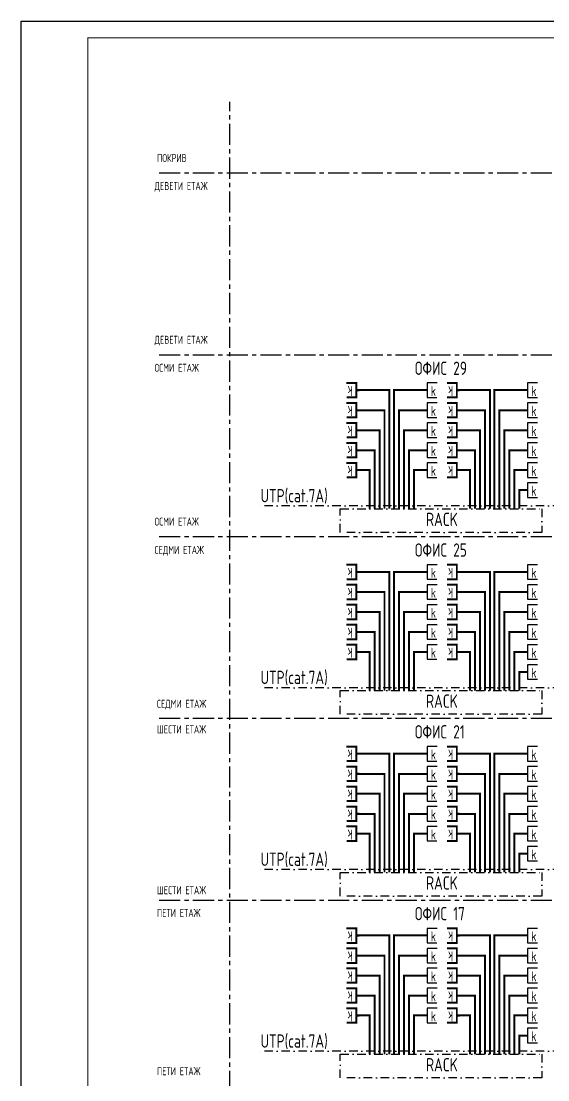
# Model space of a CAD drawing. Extents: x 25325 to 182345, y 3956 to 147305.
# Drawn here: x 42689 to 43481, y 12928 to 14518 of the extents above; entities that cross this region are included whole.
import ezdxf

# ---------------------------------------------------------------- set-up
doc = ezdxf.new("R2010")
doc.units = 0
doc.header["$MEASUREMENT"] = 0
doc.linetypes.add('CENTER', pattern=[50.8, 31.75, -6.35, 6.35, -6.35])
doc.linetypes.add('DASHDOT', pattern=[25.4, 12.7, -6.35, 0, -6.35])
doc.layers.get('0').update_dxf_attribs({"linetype": 'CONTINUOUS'})
for name, color, linetype in [('CAT6A UNDERGROUND PORTS ROUTING', 1, 'CONTINUOUS'), ('ELINT', 30, 'DASHDOT'), ('ELSH', 111, 'CONTINUOUS')]:
    doc.layers.add(name, color=color, linetype=linetype)
doc.styles.get("Standard").update_dxf_attribs({"font": 'simplex.shx', "width": 0.7, "height": 10})
doc.styles.add('Tabla_100', font='simplex.shx', dxfattribs={"width": 0.7, "height": 20})

# ---------------------------------------------------------------- blocks, each defined once
blk = doc.blocks.new('A1_M100')
at = {"ltscale": 30}
blk.add_lwpolyline([(0, 5940), (8410, 5940), (8410, 0), (0, 0)], close=True, dxfattribs=at)
at = {"ltscale": 30, "const_width": 3}
blk.add_lwpolyline([(8360, 5890), (200, 5890), (200, 50), (8360, 50)], close=True, dxfattribs=at)

msp = doc.modelspace()

# ---------------------------------------------------------------- linework, layer by layer
at = {"layer": 'CAT6A UNDERGROUND PORTS ROUTING', "const_width": 3}
for points in [[(43178.16, 13974.67), (43193.1, 13974.67), (43193.1, 13952.9), (43178.41, 13952.9)], [(43329.22, 13974.67), (43344.15, 13974.67), (43344.15, 13952.9), (43329.46, 13952.9)], [(43193.1, 13963.78), (43197.51, 13963.78)], [(43344.15, 13963.78), (43348.56, 13963.78)], [(43178.16, 13944.67), (43193.1, 13944.67), (43193.1, 13922.9), (43178.41, 13922.9)], [(43329.22, 13944.67), (43344.15, 13944.67), (43344.15, 13922.9), (43329.46, 13922.9)], [(43193.1, 13933.78), (43197.51, 13933.78)], [(43344.15, 13933.78), (43348.56, 13933.78)], [(43178.16, 13914.67), (43193.1, 13914.67), (43193.1, 13892.9), (43178.41, 13892.9)], [(43329.22, 13914.67), (43344.15, 13914.67), (43344.15, 13892.9), (43329.46, 13892.9)], [(43193.1, 13903.78), (43197.51, 13903.78)], [(43344.15, 13903.78), (43348.56, 13903.78)], [(43178.16, 13884.67), (43193.1, 13884.67), (43193.1, 13862.9), (43178.41, 13862.9)], [(43329.22, 13884.67), (43344.15, 13884.67), (43344.15, 13862.9), (43329.46, 13862.9)], [(43193.1, 13873.78), (43197.51, 13873.78)], [(43344.15, 13873.78), (43348.56, 13873.78)], [(43178.16, 13854.67), (43193.1, 13854.67), (43193.1, 13832.9), (43178.41, 13832.9)], [(43329.22, 13854.67), (43344.15, 13854.67), (43344.15, 13832.9), (43329.46, 13832.9)], [(43193.1, 13843.78), (43197.51, 13843.78)], [(43344.15, 13843.78), (43348.56, 13843.78)], [(43178.16, 13701.67), (43193.1, 13701.67), (43193.1, 13679.9), (43178.41, 13679.9)], [(43193.1, 13690.78), (43197.51, 13690.78)], [(43329.22, 13701.67), (43344.15, 13701.67), (43344.15, 13679.9), (43329.46, 13679.9)], [(43344.15, 13690.78), (43348.56, 13690.78)], [(43178.16, 13671.67), (43193.1, 13671.67), (43193.1, 13649.9), (43178.41, 13649.9)], [(43329.22, 13671.67), (43344.15, 13671.67), (43344.15, 13649.9), (43329.46, 13649.9)], [(43193.1, 13660.78), (43197.51, 13660.78)], [(43344.15, 13660.78), (43348.56, 13660.78)], [(43178.16, 13641.67), (43193.1, 13641.67), (43193.1, 13619.9), (43178.41, 13619.9)], [(43329.22, 13641.67), (43344.15, 13641.67), (43344.15, 13619.9), (43329.46, 13619.9)], [(43193.1, 13630.78), (43197.51, 13630.78)], [(43344.15, 13630.78), (43348.56, 13630.78)], [(43178.16, 13611.67), (43193.1, 13611.67), (43193.1, 13589.9), (43178.41, 13589.9)], [(43329.22, 13611.67), (43344.15, 13611.67), (43344.15, 13589.9), (43329.46, 13589.9)], [(43193.1, 13600.78), (43197.51, 13600.78)], [(43344.15, 13600.78), (43348.56, 13600.78)], [(43178.16, 13581.67), (43193.1, 13581.67), (43193.1, 13559.9), (43178.41, 13559.9)], [(43329.22, 13581.67), (43344.15, 13581.67), (43344.15, 13559.9), (43329.46, 13559.9)], [(43193.1, 13570.78), (43197.51, 13570.78)], [(43344.15, 13570.78), (43348.56, 13570.78)], [(43178.16, 13428.67), (43193.1, 13428.67), (43193.1, 13406.9), (43178.41, 13406.9)], [(43193.1, 13417.78), (43197.51, 13417.78)], [(43329.22, 13428.67), (43344.15, 13428.67), (43344.15, 13406.9), (43329.46, 13406.9)], [(43344.15, 13417.78), (43348.56, 13417.78)], [(43178.16, 13398.67), (43193.1, 13398.67), (43193.1, 13376.9), (43178.41, 13376.9)], [(43193.1, 13387.78), (43197.51, 13387.78)], [(43329.22, 13398.67), (43344.15, 13398.67), (43344.15, 13376.9), (43329.46, 13376.9)], [(43344.15, 13387.78), (43348.56, 13387.78)], [(43178.16, 13368.67), (43193.1, 13368.67), (43193.1, 13346.9), (43178.41, 13346.9)], [(43193.1, 13357.78), (43197.51, 13357.78)], [(43329.22, 13368.67), (43344.15, 13368.67), (43344.15, 13346.9), (43329.46, 13346.9)], [(43344.15, 13357.78), (43348.56, 13357.78)], [(43178.16, 13338.67), (43193.1, 13338.67), (43193.1, 13316.9), (43178.41, 13316.9)], [(43329.22, 13338.67), (43344.15, 13338.67), (43344.15, 13316.9), (43329.46, 13316.9)], [(43193.1, 13327.78), (43197.51, 13327.78)], [(43344.15, 13327.78), (43348.56, 13327.78)], [(43178.16, 13308.67), (43193.1, 13308.67), (43193.1, 13286.9), (43178.41, 13286.9)], [(43329.22, 13308.67), (43344.15, 13308.67), (43344.15, 13286.9), (43329.46, 13286.9)], [(43193.1, 13297.78), (43197.51, 13297.78)], [(43344.15, 13297.78), (43348.56, 13297.78)], [(43178.16, 13155.67), (43193.1, 13155.67), (43193.1, 13133.9), (43178.41, 13133.9)], [(43329.22, 13155.67), (43344.15, 13155.67), (43344.15, 13133.9), (43329.46, 13133.9)], [(43193.1, 13144.78), (43197.51, 13144.78)], [(43344.15, 13144.78), (43348.56, 13144.78)], [(43178.16, 13125.67), (43193.1, 13125.67), (43193.1, 13103.9), (43178.41, 13103.9)], [(43193.1, 13114.78), (43197.51, 13114.78)], [(43329.22, 13125.67), (43344.15, 13125.67), (43344.15, 13103.9), (43329.46, 13103.9)], [(43344.15, 13114.78), (43348.56, 13114.78)], [(43178.16, 13095.67), (43193.1, 13095.67), (43193.1, 13073.9), (43178.41, 13073.9)], [(43193.1, 13084.78), (43197.51, 13084.78)], [(43329.22, 13095.67), (43344.15, 13095.67), (43344.15, 13073.9), (43329.46, 13073.9)], [(43344.15, 13084.78), (43348.56, 13084.78)], [(43178.16, 13065.67), (43193.1, 13065.67), (43193.1, 13043.9), (43178.41, 13043.9)], [(43193.1, 13054.78), (43197.51, 13054.78)], [(43329.22, 13065.67), (43344.15, 13065.67), (43344.15, 13043.9), (43329.46, 13043.9)], [(43344.15, 13054.78), (43348.56, 13054.78)], [(43178.16, 13035.67), (43193.1, 13035.67), (43193.1, 13013.9), (43178.41, 13013.9)], [(43329.22, 13035.67), (43344.15, 13035.67), (43344.15, 13013.9), (43329.46, 13013.9)], [(43193.1, 13024.78), (43197.51, 13024.78)], [(43344.15, 13024.78), (43348.56, 13024.78)]]:
    msp.add_lwpolyline(points, dxfattribs=at)
at = {"layer": 'CAT6A UNDERGROUND PORTS ROUTING'}
for points in [[(43314.47, 13974.67), (43299.53, 13974.67), (43299.53, 13952.9), (43314.23, 13952.9)], [(43465.52, 13974.67), (43450.58, 13974.67), (43450.58, 13952.9), (43465.28, 13952.9)], [(43299.53, 13963.78), (43295.12, 13963.78)], [(43450.58, 13963.78), (43446.17, 13963.78)], [(43314.47, 13944.67), (43299.53, 13944.67), (43299.53, 13922.9), (43314.23, 13922.9)], [(43465.52, 13944.67), (43450.58, 13944.67), (43450.58, 13922.9), (43465.28, 13922.9)], [(43299.53, 13933.78), (43295.12, 13933.78)], [(43450.58, 13933.78), (43446.17, 13933.78)], [(43314.47, 13914.67), (43299.53, 13914.67), (43299.53, 13892.9), (43314.23, 13892.9)], [(43465.52, 13914.67), (43450.58, 13914.67), (43450.58, 13892.9), (43465.28, 13892.9)], [(43299.53, 13903.78), (43295.12, 13903.78)], [(43450.58, 13903.78), (43446.17, 13903.78)], [(43314.47, 13884.67), (43299.53, 13884.67), (43299.53, 13862.9), (43314.23, 13862.9)], [(43465.52, 13884.67), (43450.58, 13884.67), (43450.58, 13862.9), (43465.28, 13862.9)], [(43299.53, 13873.78), (43295.12, 13873.78)], [(43450.58, 13873.78), (43446.17, 13873.78)], [(43314.47, 13854.67), (43299.53, 13854.67), (43299.53, 13832.9), (43314.23, 13832.9)], [(43465.52, 13854.67), (43450.58, 13854.67), (43450.58, 13832.9), (43465.28, 13832.9)], [(43299.53, 13843.78), (43295.12, 13843.78)], [(43450.58, 13843.78), (43446.17, 13843.78)], [(43465.52, 13824.67), (43450.58, 13824.67), (43450.58, 13802.9), (43465.28, 13802.9)], [(43450.58, 13813.78), (43446.17, 13813.78)], [(43299.53, 13690.78), (43295.12, 13690.78)], [(43314.47, 13701.67), (43299.53, 13701.67), (43299.53, 13679.9), (43314.23, 13679.9)], [(43450.58, 13690.78), (43446.17, 13690.78)], [(43465.52, 13701.67), (43450.58, 13701.67), (43450.58, 13679.9), (43465.28, 13679.9)], [(43299.53, 13660.78), (43295.12, 13660.78)], [(43314.47, 13671.67), (43299.53, 13671.67), (43299.53, 13649.9), (43314.23, 13649.9)], [(43450.58, 13660.78), (43446.17, 13660.78)], [(43465.52, 13671.67), (43450.58, 13671.67), (43450.58, 13649.9), (43465.28, 13649.9)], [(43314.47, 13641.67), (43299.53, 13641.67), (43299.53, 13619.9), (43314.23, 13619.9)], [(43465.52, 13641.67), (43450.58, 13641.67), (43450.58, 13619.9), (43465.28, 13619.9)], [(43299.53, 13630.78), (43295.12, 13630.78)], [(43450.58, 13630.78), (43446.17, 13630.78)], [(43314.47, 13611.67), (43299.53, 13611.67), (43299.53, 13589.9), (43314.23, 13589.9)], [(43465.52, 13611.67), (43450.58, 13611.67), (43450.58, 13589.9), (43465.28, 13589.9)], [(43299.53, 13600.78), (43295.12, 13600.78)], [(43450.58, 13600.78), (43446.17, 13600.78)], [(43314.47, 13581.67), (43299.53, 13581.67), (43299.53, 13559.9), (43314.23, 13559.9)], [(43465.52, 13581.67), (43450.58, 13581.67), (43450.58, 13559.9), (43465.28, 13559.9)], [(43299.53, 13570.78), (43295.12, 13570.78)], [(43450.58, 13570.78), (43446.17, 13570.78)], [(43465.52, 13551.67), (43450.58, 13551.67), (43450.58, 13529.9), (43465.28, 13529.9)], [(43450.58, 13540.78), (43446.17, 13540.78)], [(43314.47, 13428.67), (43299.53, 13428.67), (43299.53, 13406.9), (43314.23, 13406.9)], [(43465.52, 13428.67), (43450.58, 13428.67), (43450.58, 13406.9), (43465.28, 13406.9)], [(43299.53, 13417.78), (43295.12, 13417.78)], [(43450.58, 13417.78), (43446.17, 13417.78)], [(43299.53, 13387.78), (43295.12, 13387.78)], [(43314.47, 13398.67), (43299.53, 13398.67), (43299.53, 13376.9), (43314.23, 13376.9)], [(43450.58, 13387.78), (43446.17, 13387.78)], [(43465.52, 13398.67), (43450.58, 13398.67), (43450.58, 13376.9), (43465.28, 13376.9)], [(43299.53, 13357.78), (43295.12, 13357.78)], [(43314.47, 13368.67), (43299.53, 13368.67), (43299.53, 13346.9), (43314.23, 13346.9)], [(43450.58, 13357.78), (43446.17, 13357.78)], [(43465.52, 13368.67), (43450.58, 13368.67), (43450.58, 13346.9), (43465.28, 13346.9)], [(43314.47, 13338.67), (43299.53, 13338.67), (43299.53, 13316.9), (43314.23, 13316.9)], [(43465.52, 13338.67), (43450.58, 13338.67), (43450.58, 13316.9), (43465.28, 13316.9)], [(43299.53, 13327.78), (43295.12, 13327.78)], [(43450.58, 13327.78), (43446.17, 13327.78)], [(43314.47, 13308.67), (43299.53, 13308.67), (43299.53, 13286.9), (43314.23, 13286.9)], [(43465.52, 13308.67), (43450.58, 13308.67), (43450.58, 13286.9), (43465.28, 13286.9)], [(43299.53, 13297.78), (43295.12, 13297.78)], [(43450.58, 13297.78), (43446.17, 13297.78)], [(43465.52, 13278.67), (43450.58, 13278.67), (43450.58, 13256.9), (43465.28, 13256.9)], [(43450.58, 13267.78), (43446.17, 13267.78)], [(43314.47, 13155.67), (43299.53, 13155.67), (43299.53, 13133.9), (43314.23, 13133.9)], [(43465.52, 13155.67), (43450.58, 13155.67), (43450.58, 13133.9), (43465.28, 13133.9)], [(43299.53, 13144.78), (43295.12, 13144.78)], [(43450.58, 13144.78), (43446.17, 13144.78)], [(43314.47, 13125.67), (43299.53, 13125.67), (43299.53, 13103.9), (43314.23, 13103.9)], [(43465.52, 13125.67), (43450.58, 13125.67), (43450.58, 13103.9), (43465.28, 13103.9)], [(43299.53, 13114.78), (43295.12, 13114.78)], [(43450.58, 13114.78), (43446.17, 13114.78)], [(43299.53, 13084.78), (43295.12, 13084.78)], [(43314.47, 13095.67), (43299.53, 13095.67), (43299.53, 13073.9), (43314.23, 13073.9)], [(43450.58, 13084.78), (43446.17, 13084.78)], [(43465.52, 13095.67), (43450.58, 13095.67), (43450.58, 13073.9), (43465.28, 13073.9)], [(43299.53, 13054.78), (43295.12, 13054.78)], [(43314.47, 13065.67), (43299.53, 13065.67), (43299.53, 13043.9), (43314.23, 13043.9)], [(43450.58, 13054.78), (43446.17, 13054.78)], [(43465.52, 13065.67), (43450.58, 13065.67), (43450.58, 13043.9), (43465.28, 13043.9)], [(43299.53, 13024.78), (43295.12, 13024.78)], [(43314.47, 13035.67), (43299.53, 13035.67), (43299.53, 13013.9), (43314.23, 13013.9)], [(43450.58, 13024.78), (43446.17, 13024.78)], [(43465.52, 13035.67), (43450.58, 13035.67), (43450.58, 13013.9), (43465.28, 13013.9)], [(43465.52, 13005.67), (43450.58, 13005.67), (43450.58, 12983.9), (43465.28, 12983.9)], [(43450.58, 12994.78), (43446.17, 12994.78)]]:
    msp.add_lwpolyline(points, dxfattribs=at)
at = {"layer": 'ELINT'}
for p, q in [((44266.12, 13790.02), (43043.52, 13790.02)), ((44266.12, 13517.02), (43043.52, 13517.02)), ((44266.12, 13244.02), (43043.52, 13244.02)), ((44266.12, 12971.02), (43043.52, 12971.02))]:
    msp.add_line(p, q, dxfattribs=at)
at = {"layer": 'ELINT', "const_width": 3}
for points in [[(43193.99, 13963.98), (43242.92, 13963.98), (43242.92, 13785.72)], [(43298.64, 13963.98), (43249.71, 13963.98), (43249.71, 13785.72)], [(43345.04, 13963.98), (43393.97, 13963.98), (43393.97, 13785.72)], [(43449.69, 13963.98), (43400.76, 13963.98), (43400.76, 13785.72)], [(43193.99, 13933.73), (43235.42, 13933.73), (43235.42, 13785.72)], [(43298.64, 13933.73), (43257.21, 13933.73), (43257.21, 13785.72)], [(43345.04, 13933.73), (43386.47, 13933.73), (43386.47, 13785.72)], [(43449.69, 13933.73), (43408.26, 13933.73), (43408.26, 13785.72)], [(43193.99, 13903.73), (43227.92, 13903.73), (43227.92, 13785.72)], [(43298.64, 13903.73), (43264.71, 13903.73), (43264.71, 13785.72)], [(43345.04, 13903.73), (43378.97, 13903.73), (43378.97, 13785.72)], [(43449.69, 13903.73), (43415.76, 13903.73), (43415.76, 13785.72)], [(43193.99, 13873.52), (43220.42, 13873.52), (43220.42, 13785.72)], [(43298.64, 13873.52), (43272.21, 13873.52), (43272.21, 13785.72)], [(43345.04, 13873.52), (43371.47, 13873.52), (43371.47, 13785.72)], [(43449.69, 13873.52), (43423.26, 13873.52), (43423.26, 13785.72)], [(43193.99, 13843.93), (43212.92, 13843.93), (43212.92, 13785.72)], [(43298.64, 13843.93), (43279.71, 13843.93), (43279.71, 13785.72)], [(43345.04, 13843.93), (43363.97, 13843.93), (43363.97, 13785.72)], [(43449.69, 13843.93), (43430.76, 13843.93), (43430.76, 13785.72)], [(43449.69, 13813.73), (43438.26, 13813.73), (43438.26, 13785.72)], [(43193.99, 13690.98), (43242.92, 13690.98), (43242.92, 13512.72)], [(43298.64, 13690.98), (43249.71, 13690.98), (43249.71, 13512.72)], [(43345.04, 13690.98), (43393.97, 13690.98), (43393.97, 13512.72)], [(43449.69, 13690.98), (43400.76, 13690.98), (43400.76, 13512.72)], [(43193.99, 13660.73), (43235.42, 13660.73), (43235.42, 13512.72)], [(43298.64, 13660.73), (43257.21, 13660.73), (43257.21, 13512.72)], [(43345.04, 13660.73), (43386.47, 13660.73), (43386.47, 13512.72)], [(43449.69, 13660.73), (43408.26, 13660.73), (43408.26, 13512.72)], [(43193.99, 13630.73), (43227.92, 13630.73), (43227.92, 13512.72)], [(43298.64, 13630.73), (43264.71, 13630.73), (43264.71, 13512.72)], [(43345.04, 13630.73), (43378.97, 13630.73), (43378.97, 13512.72)], [(43449.69, 13630.73), (43415.76, 13630.73), (43415.76, 13512.72)], [(43193.99, 13600.52), (43220.42, 13600.52), (43220.42, 13512.72)], [(43298.64, 13600.52), (43272.21, 13600.52), (43272.21, 13512.72)], [(43345.04, 13600.52), (43371.47, 13600.52), (43371.47, 13512.72)], [(43449.69, 13600.52), (43423.26, 13600.52), (43423.26, 13512.72)], [(43193.99, 13570.93), (43212.92, 13570.93), (43212.92, 13512.72)], [(43298.64, 13570.93), (43279.71, 13570.93), (43279.71, 13512.72)], [(43345.04, 13570.93), (43363.97, 13570.93), (43363.97, 13512.72)], [(43449.69, 13570.93), (43430.76, 13570.93), (43430.76, 13512.72)], [(43449.69, 13540.73), (43438.26, 13540.73), (43438.26, 13512.72)], [(43193.99, 13417.98), (43242.92, 13417.98), (43242.92, 13239.72)], [(43298.64, 13417.98), (43249.71, 13417.98), (43249.71, 13239.72)], [(43345.04, 13417.98), (43393.97, 13417.98), (43393.97, 13239.72)], [(43449.69, 13417.98), (43400.76, 13417.98), (43400.76, 13239.72)], [(43193.99, 13387.73), (43235.42, 13387.73), (43235.42, 13239.72)], [(43298.64, 13387.73), (43257.21, 13387.73), (43257.21, 13239.72)], [(43345.04, 13387.73), (43386.47, 13387.73), (43386.47, 13239.72)], [(43449.69, 13387.73), (43408.26, 13387.73), (43408.26, 13239.72)], [(43193.99, 13357.73), (43227.92, 13357.73), (43227.92, 13239.72)], [(43298.64, 13357.73), (43264.71, 13357.73), (43264.71, 13239.72)], [(43345.04, 13357.73), (43378.97, 13357.73), (43378.97, 13239.72)], [(43449.69, 13357.73), (43415.76, 13357.73), (43415.76, 13239.72)], [(43193.99, 13327.52), (43220.42, 13327.52), (43220.42, 13239.72)], [(43298.64, 13327.52), (43272.21, 13327.52), (43272.21, 13239.72)], [(43345.04, 13327.52), (43371.47, 13327.52), (43371.47, 13239.72)], [(43449.69, 13327.52), (43423.26, 13327.52), (43423.26, 13239.72)], [(43193.99, 13297.93), (43212.92, 13297.93), (43212.92, 13239.72)], [(43298.64, 13297.93), (43279.71, 13297.93), (43279.71, 13239.72)], [(43345.04, 13297.93), (43363.97, 13297.93), (43363.97, 13239.72)], [(43449.69, 13297.93), (43430.76, 13297.93), (43430.76, 13239.72)], [(43449.69, 13267.73), (43438.26, 13267.73), (43438.26, 13239.72)], [(43193.99, 13144.98), (43242.92, 13144.98), (43242.92, 12966.72)], [(43298.64, 13144.98), (43249.71, 13144.98), (43249.71, 12966.72)], [(43345.04, 13144.98), (43393.97, 13144.98), (43393.97, 12966.72)], [(43449.69, 13144.98), (43400.76, 13144.98), (43400.76, 12966.72)], [(43193.99, 13114.73), (43235.42, 13114.73), (43235.42, 12966.72)], [(43298.64, 13114.73), (43257.21, 13114.73), (43257.21, 12966.72)], [(43345.04, 13114.73), (43386.47, 13114.73), (43386.47, 12966.72)], [(43449.69, 13114.73), (43408.26, 13114.73), (43408.26, 12966.72)], [(43193.99, 13084.73), (43227.92, 13084.73), (43227.92, 12966.72)], [(43298.64, 13084.73), (43264.71, 13084.73), (43264.71, 12966.72)], [(43345.04, 13084.73), (43378.97, 13084.73), (43378.97, 12966.72)], [(43449.69, 13084.73), (43415.76, 13084.73), (43415.76, 12966.72)], [(43193.99, 13054.52), (43220.42, 13054.52), (43220.42, 12966.72)], [(43298.64, 13054.52), (43272.21, 13054.52), (43272.21, 12966.72)], [(43345.04, 13054.52), (43371.47, 13054.52), (43371.47, 12966.72)], [(43449.69, 13054.52), (43423.26, 13054.52), (43423.26, 12966.72)], [(43193.99, 13024.93), (43212.92, 13024.93), (43212.92, 12966.72)], [(43298.64, 13024.93), (43279.71, 13024.93), (43279.71, 12966.72)], [(43345.04, 13024.93), (43363.97, 13024.93), (43363.97, 12966.72)], [(43449.69, 13024.93), (43430.76, 13024.93), (43430.76, 12966.72)], [(43449.69, 12994.73), (43438.26, 12994.73), (43438.26, 12966.72)]]:
    msp.add_lwpolyline(points, dxfattribs=at)
at = {"layer": 'ELINT'}
for points in [[(43169.03, 13785.72), (43471.77, 13785.72), (43471.77, 13750.25), (43169.03, 13750.25)], [(43169.03, 13512.72), (43471.77, 13512.72), (43471.77, 13477.25), (43169.03, 13477.25)], [(43169.03, 13239.72), (43471.77, 13239.72), (43471.77, 13204.25), (43169.03, 13204.25)], [(43169.03, 12966.72), (43471.77, 12966.72), (43471.77, 12931.25), (43169.03, 12931.25)]]:
    msp.add_lwpolyline(points, close=True, dxfattribs=at)
at = {"layer": 'ELSH', "linetype": 'CENTER'}
for p, q in [((43002.75, 11741.42), (43002.75, 14396.73)), ((42896.6, 14290.18), (45957.36, 14290.18)), ((42896.6, 14017.18), (45957.36, 14017.18)), ((42896.6, 13744.18), (45957.36, 13744.18)), ((42896.6, 13471.18), (45957.36, 13471.18)), ((42896.6, 13198.18), (45957.36, 13198.18))]:
    msp.add_line(p, q, dxfattribs=at)

# ---------------------------------------------------------------- block references
at = {"layer": 'ELSH', "xscale": 0.5, "yscale": 0.5, "zscale": 0.5}
msp.add_blockref('A1_M100', (42689.24, 11548.03), dxfattribs=at)

# ---------------------------------------------------------------- texts
at = {"layer": 'CAT6A UNDERGROUND PORTS ROUTING', "char_height": 15, "attachment_point": 1, "rotation": 180}
for insert in [(43187.66, 13955.06), (43338.72, 13955.06), (43187.66, 13925.06), (43338.72, 13925.06), (43187.66, 13895.06), (43338.72, 13895.06), (43187.66, 13865.06), (43338.72, 13865.06), (43187.66, 13835.06), (43338.72, 13835.06), (43187.66, 13682.06), (43338.72, 13682.06), (43187.66, 13652.06), (43338.72, 13652.06), (43187.66, 13622.06), (43338.72, 13622.06), (43187.66, 13592.06), (43338.72, 13592.06), (43187.66, 13562.06), (43338.72, 13562.06), (43187.66, 13409.06), (43338.72, 13409.06), (43187.66, 13379.06), (43338.72, 13379.06), (43187.66, 13349.06), (43338.72, 13349.06), (43187.66, 13319.06), (43338.72, 13319.06), (43187.66, 13289.06), (43338.72, 13289.06), (43187.66, 13136.06), (43338.72, 13136.06), (43187.66, 13106.06), (43338.72, 13106.06), (43187.66, 13076.06), (43338.72, 13076.06), (43187.66, 13046.06), (43338.72, 13046.06), (43187.66, 13016.06), (43338.72, 13016.06)]:
    msp.add_mtext('k', dxfattribs=dict(at, insert=insert))
at = {"layer": 'CAT6A UNDERGROUND PORTS ROUTING', "char_height": 15, "attachment_point": 7}
for insert in [(43304.97, 13955.06), (43456.02, 13955.06), (43304.97, 13925.06), (43456.02, 13925.06), (43304.97, 13895.06), (43456.02, 13895.06), (43304.97, 13865.06), (43456.02, 13865.06), (43304.97, 13835.06), (43456.02, 13835.06), (43456.02, 13805.06), (43304.97, 13682.06), (43456.02, 13682.06), (43304.97, 13652.06), (43456.02, 13652.06), (43304.97, 13622.06), (43456.02, 13622.06), (43304.97, 13592.06), (43456.02, 13592.06), (43304.97, 13562.06), (43456.02, 13562.06), (43456.02, 13532.06), (43304.97, 13409.06), (43456.02, 13409.06), (43304.97, 13379.06), (43456.02, 13379.06), (43304.97, 13349.06), (43456.02, 13349.06), (43304.97, 13319.06), (43456.02, 13319.06), (43304.97, 13289.06), (43456.02, 13289.06), (43456.02, 13259.06), (43304.97, 13136.06), (43456.02, 13136.06), (43304.97, 13106.06), (43456.02, 13106.06), (43304.97, 13076.06), (43456.02, 13076.06), (43304.97, 13046.06), (43456.02, 13046.06), (43304.97, 13016.06), (43456.02, 13016.06), (43456.02, 12986.06)]:
    msp.add_mtext('k', dxfattribs=dict(at, insert=insert))
at = {"layer": 'ELINT', "char_height": 20, "attachment_point": 1, "style": 'Tabla_100'}
for s, insert in [('{\\Fsimplex|c204;ОФИС 29}', (43281.12, 14006.83)), ('UTP(cat.7A)', (43049.18, 13815.45)), ('RACK', (43297.87, 13779.84)), ('{\\Fsimplex|c204;ОФИС 25}', (43281.12, 13733.83)), ('UTP(cat.7A)', (43049.18, 13542.45)), ('RACK', (43297.87, 13506.84)), ('{\\Fsimplex|c204;ОФИС 21}', (43281.12, 13460.83)), ('UTP(cat.7A)', (43049.18, 13269.45)), ('RACK', (43297.87, 13233.84)), ('{\\Fsimplex|c204;ОФИС 17}', (43281.12, 13187.83)), ('UTP(cat.7A)', (43049.18, 12996.45)), ('RACK', (43297.87, 12960.84))]:
    msp.add_mtext(s, dxfattribs=dict(at, insert=insert))
at = {"layer": 'ELSH', "char_height": 12, "attachment_point": 1}
for s, insert in [('{\\Fsimplex|c204;ПОКРИВ}', (42893.57, 14318.52)), ('ДЕВЕТИ ЕТАЖ', (42889.78, 14276.44)), ('ДЕВЕТИ ЕТАЖ', (42889.78, 14045.52)), ('ОСМИ ЕТАЖ', (42889.78, 14003.44)), ('ОСМИ ЕТАЖ', (42889.78, 13772.52)), ('СЕДМИ ЕТАЖ', (42889.78, 13729.84)), ('СЕДМИ ЕТАЖ', (42893.31, 13498.93)), ('ШЕСТИ ЕТАЖ', (42893.31, 13460.52)), ('ШЕСТИ ЕТАЖ', (42893.31, 13218.93)), ('ПЕТИ ЕТАЖ', (42893.31, 13184.79)), ('ПЕТИ ЕТАЖ', (42893.31, 12947.14))]:
    msp.add_mtext(s, dxfattribs=dict(at, insert=insert))

doc.saveas('drawing.dxf')
